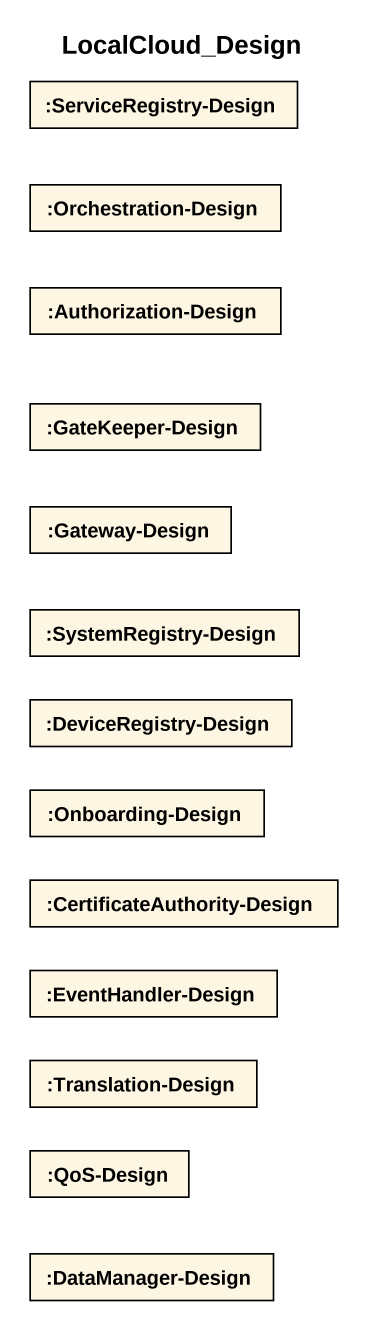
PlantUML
@startuml
title LocalCloud_Design
rectangle ":ServiceRegistry-Design" as ServiceRegistry_Design
rectangle ":Orchestration-Design" as Orchestration_Design
rectangle ":Authorization-Design" as Authorization_Design
rectangle ":GateKeeper-Design" as GateKeeper_Design
rectangle ":Gateway-Design" as Gateway_Design
rectangle ":SystemRegistry-Design" as SystemRegistry_Design
rectangle ":DeviceRegistry-Design" as DeviceRegistry_Design
rectangle ":Onboarding-Design" as Onboarding_Design
rectangle ":CertificateAuthority-Design" as CertificateAuthority_Design
rectangle ":EventHandler-Design" as EventHandler_Design
rectangle ":Translation-Design" as Translation_Design
rectangle ":QoS-Design" as QoS_Design
rectangle ":DataManager-Design" as DataManager_Design
@enduml
